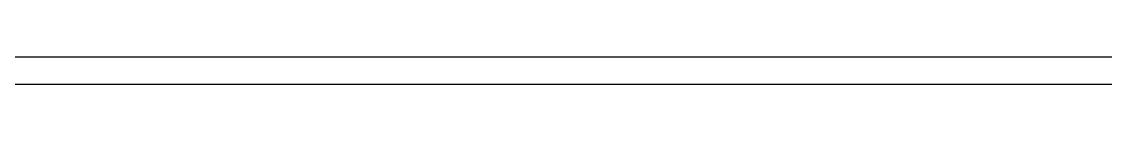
# Model space of a CAD drawing. Header units: inches. Extents: x 0 to 34.2, y 0 to 22.
# Drawn here: x 4.6486 to 4.7781, y 9.683 to 9.6863 of the extents above; entities that cross this region are included whole.
import ezdxf

# ---------------------------------------------------------------- set-up
doc = ezdxf.new("R2010")
doc.units = ezdxf.units.IN
doc.header["$MEASUREMENT"] = 0

msp = doc.modelspace()

# ---------------------------------------------------------------- linework, layer by layer
at = {"color": 3, "linetype": 'Continuous'}
for p, q in [((4.394608936031386, 9.686260402680917), (4.995176351570562, 9.686260402680917)), ((4.393275936816435, 9.683030443044672), (4.995535235974561, 9.683030443044672))]:
    msp.add_line(p, q, dxfattribs=at)

doc.saveas('drawing.dxf')
